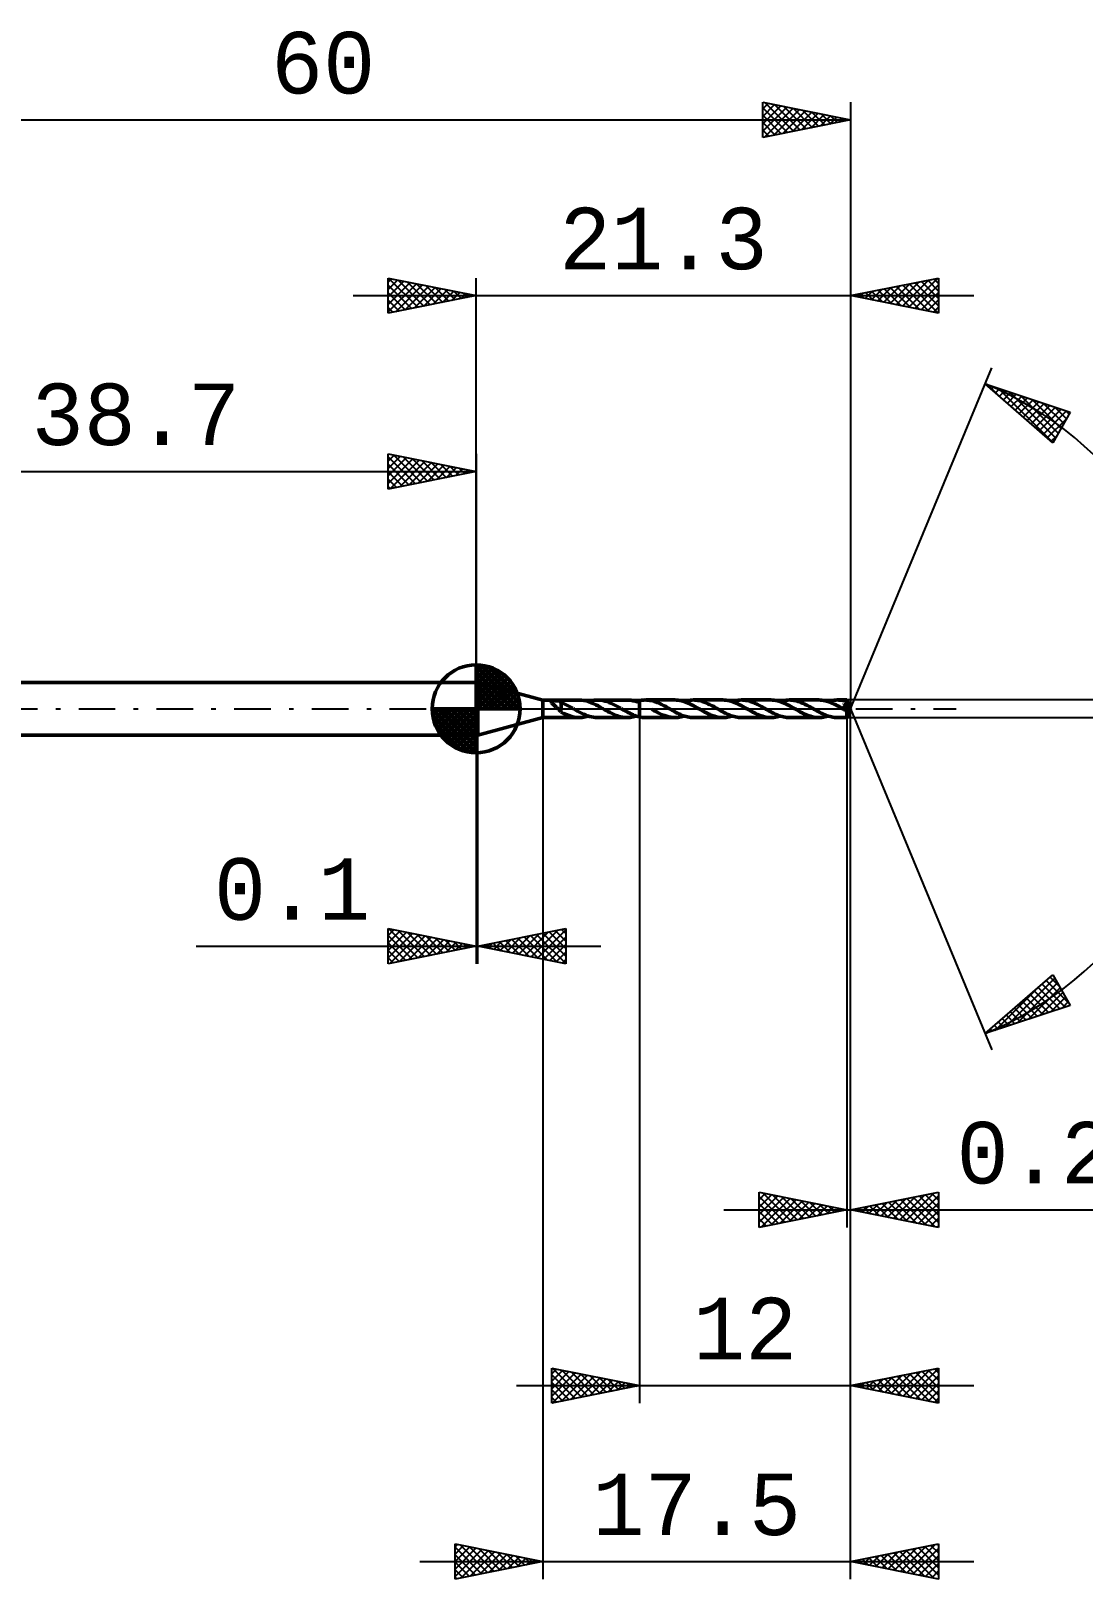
# Model space of a CAD drawing. Header units: millimetres. Extents: x -56 to 82, y -50 to 39.
# Drawn here: x -25.3 to 34.5, y -49.5 to 38.6 of the extents above; entities that cross this region are included whole.
import ezdxf
from ezdxf.enums import TextEntityAlignment as Align

# ---------------------------------------------------------------- set-up
doc = ezdxf.new("R2010")
doc.units = ezdxf.units.MM
doc.header["$LTSCALE"] = 5.2
doc.linetypes.add('LONGDASH_DASH', pattern=[0.85, 0.4, -0.2, 0.05, -0.2])
for name, color, linetype in [('1', 4, 'CONTINUOUS'), ('2', 7, 'CONTINUOUS'), ('4', 2, 'LONGDASH_DASH'), ('CUT', 1, 'CONTINUOUS'), ('NOCUT', 7, 'CONTINUOUS'), ('SK1', 4, 'CONTINUOUS'), ('SK2', 7, 'CONTINUOUS'), ('SK4', 2, 'LONGDASH_DASH')]:
    doc.layers.add(name, color=color, linetype=linetype)
doc.styles.get("Standard").update_dxf_attribs({"font": 'Monospac821 BT'})

msp = doc.modelspace()

# ---------------------------------------------------------------- linework, layer by layer
at = {"layer": '1', "color": 4, "linetype": 'CONTINUOUS', "lineweight": 50}
for p, q in [((0, 1.5), (0.1, 1.5)), ((0, -1.5), (0, 1.5)), ((3.8, 0.499), (0.1, 1.5)), ((0.1, -1.5), (0.1, 1.5)), ((3.8, 0.499), (5.856, 0.499)), ((3.8, -0.5), (3.8, 0.499)), ((4.269, 0.401), (4.272, 0.413)), ((4.271, 0.388), (4.269, 0.401)), ((4.275, 0.375), (4.271, 0.388)), ((4.272, 0.413), (4.279, 0.424)), ((4.282, 0.361), (4.275, 0.375)), ((4.279, 0.424), (4.289, 0.433)), ((4.291, 0.347), (4.282, 0.361)), ((4.289, 0.433), (4.303, 0.441)), ((4.302, 0.334), (4.291, 0.347)), ((4.314, 0.32), (4.302, 0.334)), ((4.303, 0.441), (4.32, 0.447)), ((4.327, 0.305), (4.314, 0.32)), ((4.32, 0.447), (4.338, 0.451)), ((4.342, 0.29), (4.327, 0.305)), ((4.338, 0.451), (4.357, 0.455)), ((4.358, 0.274), (4.342, 0.29)), ((4.357, 0.455), (4.378, 0.458)), ((4.376, 0.258), (4.358, 0.274)), ((4.394, 0.241), (4.376, 0.258)), ((4.378, 0.458), (4.4, 0.46)), ((4.413, 0.224), (4.394, 0.241)), ((4.4, 0.46), (4.423, 0.461)), ((4.432, 0.206), (4.413, 0.224)), ((4.423, 0.461), (4.449, 0.462)), ((4.452, 0.189), (4.432, 0.206)), ((4.475, 0.462), (4.449, 0.462)), ((4.474, 0.169), (4.452, 0.189)), ((4.497, 0.148), (4.474, 0.169)), ((4.502, 0.461), (4.475, 0.462)), ((4.52, 0.128), (4.497, 0.148)), ((4.528, 0.46), (4.502, 0.461)), ((4.542, 0.107), (4.52, 0.128)), ((4.554, 0.458), (4.528, 0.46)), ((4.565, 0.086), (4.542, 0.107)), ((4.58, 0.455), (4.554, 0.458)), ((4.588, 0.064), (4.565, 0.086)), ((4.606, 0.452), (4.58, 0.455)), ((4.611, 0.043), (4.588, 0.064)), ((4.631, 0.448), (4.606, 0.452)), ((4.633, 0.022), (4.611, 0.043)), ((4.656, 0.443), (4.631, 0.448)), ((4.656, 0), (4.633, 0.022)), ((4.682, 0.438), (4.656, 0.443)), ((4.657, -0.001), (4.656, 0)), ((4.707, 0.432), (4.682, 0.438)), ((4.731, 0.425), (4.707, 0.432)), ((4.756, 0.417), (4.731, 0.425)), ((4.781, 0.408), (4.756, 0.417)), ((4.806, 0.398), (4.781, 0.408)), ((4.83, 0.387), (4.806, 0.398)), ((4.829, 0.053), (4.828, 0.053)), ((4.828, -0.187), (4.828, 0.053)), ((4.829, 0.053), (4.829, 0.053)), ((4.829, 0.053), (4.829, 0.053)), ((4.83, 0.053), (4.829, 0.053)), ((4.83, 0.052), (4.83, 0.387)), ((4.942, 0.319), (4.83, 0.366)), ((4.83, 0.052), (4.83, 0.053)), ((4.83, 0.052), (4.83, 0.052)), ((5.051, 0.268), (4.942, 0.319)), ((5.16, 0.212), (5.051, 0.268)), ((5.27, 0.153), (5.16, 0.212)), ((5.384, 0.091), (5.27, 0.153)), ((5.497, 0.027), (5.384, 0.091)), ((5.505, 0.023), (5.497, 0.027)), ((5.513, 0.018), (5.505, 0.023)), ((5.52, 0.014), (5.513, 0.018)), ((5.528, 0.009), (5.52, 0.014)), ((5.536, 0.004), (5.528, 0.009)), ((5.544, 0), (5.536, 0.004)), ((5.655, -0.065), (5.544, 0)), ((5.986, 0.494), (5.846, 0.499)), ((6.121, 0.477), (5.986, 0.494)), ((6.257, 0.447), (6.121, 0.477)), ((6.395, 0.406), (6.257, 0.447)), ((6.381, 0.411), (6.468, 0.437)), ((6.533, 0.356), (6.395, 0.406)), ((6.468, 0.437), (6.553, 0.458)), ((6.667, 0.297), (6.533, 0.356)), ((6.553, 0.458), (6.637, 0.476)), ((6.637, 0.476), (6.721, 0.488)), ((6.801, 0.231), (6.667, 0.297)), ((6.721, 0.488), (6.805, 0.496)), ((6.939, 0.159), (6.801, 0.231)), ((6.805, 0.496), (6.891, 0.499)), ((7.006, 0.496), (6.891, 0.499)), ((6.905, 0.499), (8.584, 0.499)), ((7.081, 0.081), (6.939, 0.159)), ((7.118, 0.485), (7.006, 0.496)), ((7.22, 0), (7.081, 0.081)), ((7.228, 0.466), (7.118, 0.485)), ((7.228, -0.005), (7.22, 0)), ((7.338, 0.439), (7.228, 0.466)), ((7.448, 0.405), (7.338, 0.439)), ((7.561, 0.364), (7.448, 0.405)), ((7.672, 0.318), (7.561, 0.364)), ((7.781, 0.267), (7.672, 0.318)), ((7.89, 0.211), (7.781, 0.267)), ((8.001, 0.152), (7.89, 0.211)), ((8.113, 0.09), (8.001, 0.152)), ((8.224, 0.027), (8.113, 0.09)), ((8.232, 0.023), (8.224, 0.027)), ((8.24, 0.018), (8.232, 0.023)), ((8.248, 0.014), (8.24, 0.018)), ((8.255, 0.009), (8.248, 0.014)), ((8.263, 0.005), (8.255, 0.009)), ((8.271, 0), (8.263, 0.005)), ((8.364, -0.054), (8.271, 0)), ((8.696, 0.495), (8.574, 0.499)), ((8.816, 0.482), (8.696, 0.495)), ((8.935, 0.459), (8.816, 0.482)), ((9.056, 0.427), (8.935, 0.459)), ((9.179, 0.387), (9.056, 0.427)), ((9.108, 0.411), (9.14, 0.421)), ((9.14, 0.421), (9.172, 0.431)), ((9.172, 0.431), (9.204, 0.439)), ((9.3, 0.34), (9.179, 0.387)), ((9.204, 0.439), (9.236, 0.448)), ((9.236, 0.448), (9.268, 0.456)), ((9.268, 0.456), (9.3, 0.463)), ((9.3, 0.463), (9.348, 0.473)), ((9.3, -0.463), (9.3, 0.463)), ((9.348, 0.473), (9.395, 0.481)), ((9.395, 0.481), (9.443, 0.488)), ((9.443, 0.488), (9.49, 0.493)), ((9.49, 0.493), (9.538, 0.497)), ((9.538, 0.497), (9.585, 0.499)), ((9.585, 0.499), (9.633, 0.5)), ((9.717, 0.498), (9.633, 0.5)), ((9.633, 0.5), (11.31, 0.5)), ((9.801, 0.491), (9.717, 0.498)), ((9.883, 0.48), (9.801, 0.491)), ((9.965, 0.464), (9.883, 0.48)), ((10.047, 0.445), (9.965, 0.464)), ((10.129, 0.421), (10.047, 0.445)), ((10.212, 0.393), (10.129, 0.421)), ((10.295, 0.363), (10.212, 0.393)), ((10.377, 0.329), (10.295, 0.363)), ((10.458, 0.292), (10.377, 0.329)), ((10.539, 0.252), (10.458, 0.292)), ((10.621, 0.21), (10.539, 0.252)), ((10.702, 0.167), (10.621, 0.21)), ((10.785, 0.122), (10.702, 0.167)), ((10.867, 0.076), (10.785, 0.122)), ((10.948, 0.03), (10.867, 0.076)), ((11.032, -0.019), (10.948, 0.03)), ((11.404, 0.497), (11.31, 0.5)), ((11.498, 0.489), (11.404, 0.497)), ((11.591, 0.474), (11.498, 0.489)), ((11.685, 0.454), (11.591, 0.474)), ((11.778, 0.429), (11.685, 0.454)), ((11.872, 0.399), (11.778, 0.429)), ((11.835, 0.411), (11.924, 0.438)), ((11.967, 0.364), (11.872, 0.399)), ((11.924, 0.438), (12.012, 0.46)), ((12.062, 0.325), (11.967, 0.364)), ((12.012, 0.46), (12.1, 0.477)), ((12.156, 0.281), (12.062, 0.325)), ((12.1, 0.477), (12.187, 0.49)), ((12.25, 0.234), (12.156, 0.281)), ((12.187, 0.49), (12.273, 0.497)), ((12.344, 0.185), (12.25, 0.234)), ((12.273, 0.497), (12.361, 0.5)), ((12.44, 0.133), (12.344, 0.185)), ((12.445, 0.498), (12.361, 0.5)), ((12.361, 0.5), (14.037, 0.5)), ((12.536, 0.08), (12.44, 0.133)), ((12.528, 0.491), (12.445, 0.498)), ((12.61, 0.48), (12.528, 0.491)), ((12.631, 0.025), (12.536, 0.08)), ((12.692, 0.464), (12.61, 0.48)), ((12.726, -0.03), (12.631, 0.025)), ((12.774, 0.445), (12.692, 0.464)), ((12.857, 0.421), (12.774, 0.445)), ((12.94, 0.393), (12.857, 0.421)), ((13.023, 0.362), (12.94, 0.393)), ((13.105, 0.328), (13.023, 0.362)), ((13.187, 0.291), (13.105, 0.328)), ((13.268, 0.252), (13.187, 0.291)), ((13.349, 0.21), (13.268, 0.252)), ((13.431, 0.166), (13.349, 0.21)), ((13.513, 0.121), (13.431, 0.166)), ((13.595, 0.076), (13.513, 0.121)), ((13.676, 0.03), (13.595, 0.076)), ((13.759, -0.019), (13.676, 0.03)), ((14.132, 0.497), (14.037, 0.5)), ((14.226, 0.489), (14.132, 0.497)), ((14.319, 0.474), (14.226, 0.489)), ((14.412, 0.454), (14.319, 0.474)), ((14.505, 0.429), (14.412, 0.454)), ((14.599, 0.399), (14.505, 0.429)), ((14.563, 0.411), (14.652, 0.438)), ((14.695, 0.364), (14.599, 0.399)), ((14.652, 0.438), (14.74, 0.46)), ((14.789, 0.325), (14.695, 0.364)), ((14.74, 0.46), (14.827, 0.477)), ((14.884, 0.281), (14.789, 0.325)), ((14.827, 0.477), (14.914, 0.49)), ((14.978, 0.234), (14.884, 0.281)), ((14.914, 0.49), (15.001, 0.497)), ((15.072, 0.185), (14.978, 0.234)), ((15.001, 0.497), (15.088, 0.5)), ((15.167, 0.133), (15.072, 0.185)), ((15.172, 0.498), (15.088, 0.5)), ((15.088, 0.5), (16.764, 0.5)), ((15.263, 0.08), (15.167, 0.133)), ((15.255, 0.491), (15.172, 0.498)), ((15.338, 0.48), (15.255, 0.491)), ((15.359, 0.025), (15.263, 0.08)), ((15.42, 0.464), (15.338, 0.48)), ((15.454, -0.03), (15.359, 0.025)), ((15.502, 0.445), (15.42, 0.464)), ((15.584, 0.421), (15.502, 0.445)), ((15.667, 0.393), (15.584, 0.421)), ((15.75, 0.362), (15.667, 0.393)), ((15.832, 0.328), (15.75, 0.362)), ((15.914, 0.292), (15.832, 0.328)), ((15.995, 0.252), (15.914, 0.292)), ((16.076, 0.21), (15.995, 0.252)), ((16.158, 0.166), (16.076, 0.21)), ((16.24, 0.121), (16.158, 0.166)), ((16.322, 0.076), (16.24, 0.121)), ((16.403, 0.03), (16.322, 0.076)), ((16.487, -0.019), (16.403, 0.03)), ((16.859, 0.497), (16.764, 0.5)), ((16.953, 0.489), (16.859, 0.497)), ((17.046, 0.474), (16.953, 0.489)), ((17.139, 0.454), (17.046, 0.474)), ((17.233, 0.429), (17.139, 0.454)), ((17.327, 0.399), (17.233, 0.429)), ((17.29, 0.411), (17.379, 0.438)), ((17.422, 0.364), (17.327, 0.399)), ((17.379, 0.438), (17.467, 0.46)), ((17.517, 0.325), (17.422, 0.364)), ((17.467, 0.46), (17.555, 0.477)), ((17.611, 0.281), (17.517, 0.325)), ((17.555, 0.477), (17.642, 0.49)), ((17.705, 0.234), (17.611, 0.281)), ((17.642, 0.49), (17.729, 0.497)), ((17.799, 0.185), (17.705, 0.234)), ((17.729, 0.497), (17.816, 0.5)), ((17.895, 0.133), (17.799, 0.185)), ((17.899, 0.498), (17.816, 0.5)), ((17.816, 0.5), (19.492, 0.5)), ((17.991, 0.08), (17.895, 0.133)), ((17.982, 0.491), (17.899, 0.498)), ((18.065, 0.48), (17.982, 0.491)), ((18.086, 0.025), (17.991, 0.08)), ((18.147, 0.464), (18.065, 0.48)), ((18.181, -0.03), (18.086, 0.025)), ((18.229, 0.445), (18.147, 0.464)), ((18.311, 0.421), (18.229, 0.445)), ((18.394, 0.393), (18.311, 0.421)), ((18.477, 0.362), (18.394, 0.393)), ((18.56, 0.328), (18.477, 0.362)), ((18.641, 0.292), (18.56, 0.328)), ((18.723, 0.252), (18.641, 0.292)), ((18.804, 0.21), (18.723, 0.252)), ((18.885, 0.166), (18.804, 0.21)), ((18.967, 0.121), (18.885, 0.166)), ((19.049, 0.076), (18.967, 0.121)), ((19.131, 0.03), (19.049, 0.076)), ((19.214, -0.019), (19.131, 0.03)), ((19.58, 0.498), (19.492, 0.5)), ((19.669, 0.49), (19.58, 0.498)), ((19.757, 0.477), (19.669, 0.49)), ((19.844, 0.459), (19.757, 0.477)), ((19.932, 0.437), (19.844, 0.459)), ((20.02, 0.41), (19.932, 0.437)), ((20.017, 0.411), (20.106, 0.438)), ((20.109, 0.379), (20.02, 0.41)), ((20.106, 0.438), (20.195, 0.46)), ((20.198, 0.345), (20.109, 0.379)), ((20.195, 0.46), (20.282, 0.477)), ((20.286, 0.306), (20.198, 0.345)), ((20.282, 0.477), (20.369, 0.49)), ((20.374, 0.263), (20.286, 0.306)), ((20.369, 0.49), (20.456, 0.497)), ((20.462, 0.219), (20.374, 0.263)), ((20.456, 0.497), (20.543, 0.5)), ((20.551, 0.172), (20.462, 0.219)), ((20.622, 0.498), (20.543, 0.5)), ((20.543, 0.5), (21.088, 0.5)), ((20.64, 0.123), (20.551, 0.172)), ((20.701, 0.492), (20.622, 0.498)), ((20.731, 0.073), (20.64, 0.123)), ((20.78, 0.482), (20.701, 0.492)), ((20.821, 0.022), (20.731, 0.073)), ((20.859, 0.468), (20.78, 0.482)), ((20.909, -0.03), (20.821, 0.022)), ((20.937, 0.45), (20.859, 0.468)), ((20.904, 0.214), (20.919, 0.217)), ((20.942, 0.171), (20.904, 0.214)), ((21.271, -0.017), (20.904, 0.214)), ((20.919, 0.217), (20.933, 0.219)), ((20.933, 0.219), (20.948, 0.222)), ((21.015, 0.428), (20.937, 0.45)), ((20.982, 0.124), (20.942, 0.171)), ((20.948, 0.222), (20.961, 0.225)), ((20.961, 0.225), (20.975, 0.228)), ((20.975, 0.228), (20.988, 0.232)), ((21.022, 0.076), (20.982, 0.124)), ((20.988, 0.232), (21.001, 0.236)), ((21.001, 0.236), (21.013, 0.24)), ((21.013, 0.24), (21.025, 0.245)), ((21.093, 0.403), (21.015, 0.428)), ((21.061, 0.029), (21.022, 0.076)), ((21.025, 0.245), (21.038, 0.251)), ((21.038, 0.251), (21.049, 0.257)), ((21.049, 0.257), (21.06, 0.264)), ((21.06, 0.264), (21.07, 0.271)), ((21.096, -0.014), (21.061, 0.029)), ((21.07, 0.271), (21.079, 0.28)), ((21.079, 0.28), (21.087, 0.289)), ((21.087, 0.289), (21.094, 0.298)), ((21.089, 0.5), (21.088, 0.5)), ((21.088, 0.5), (21.088, 0.5)), ((21.088, 0.5), (21.088, 0.5)), ((21.3, 0), (21.089, 0.499)), ((21.089, 0.499), (21.089, 0.5)), ((21.089, 0.5), (21.089, 0.5)), ((21.089, 0.5), (21.089, 0.5)), ((21.089, 0.498), (21.089, 0.499)), ((21.09, 0.495), (21.089, 0.498)), ((21.089, -0.5), (21.3, 0)), ((21.09, 0.491), (21.09, 0.495)), ((21.091, 0.486), (21.09, 0.491)), ((21.091, 0.48), (21.091, 0.486)), ((21.092, 0.473), (21.091, 0.48)), ((21.092, 0.466), (21.092, 0.473)), ((21.092, 0.457), (21.092, 0.466)), ((21.093, 0.447), (21.092, 0.457)), ((21.3, 0), (21.093, 0.447)), ((21.093, 0.403), (21.093, 0.447)), ((21.095, 0.399), (21.093, 0.403)), ((21.094, 0.298), (21.1, 0.309)), ((21.096, 0.396), (21.095, 0.399)), ((21.098, 0.392), (21.096, 0.396)), ((21.099, 0.389), (21.098, 0.392)), ((21.101, 0.385), (21.099, 0.389)), ((21.1, 0.309), (21.104, 0.32)), ((21.103, 0.381), (21.101, 0.385)), ((21.104, 0.378), (21.103, 0.381)), ((21.106, 0.366), (21.104, 0.378)), ((21.179, 0.217), (21.104, 0.378)), ((21.104, 0.32), (21.106, 0.331)), ((21.108, 0.354), (21.106, 0.366)), ((21.106, 0.331), (21.108, 0.343)), ((21.108, 0.343), (21.108, 0.354)), ((21.214, 0.141), (21.179, 0.217)), ((21.234, 0.096), (21.214, 0.141)), ((21.246, 0.066), (21.234, 0.096)), ((21.255, 0.044), (21.246, 0.066)), ((21.261, 0.027), (21.255, 0.044)), ((21.265, 0.013), (21.261, 0.027)), ((21.265, 0.008), (21.264, 0.013)), ((21.3, 0), (21.264, 0.013)), ((21.265, 0.013), (21.264, 0.013)), ((21.3, 0), (21.265, 0.013)), ((21.267, 0.003), (21.265, 0.008)), ((21.268, -0.001), (21.267, 0.003)), ((0.1, -1.5), (3.8, -0.5)), ((3.8, -0.5), (5.857, -0.5)), ((4.658, -0.002), (4.657, -0.001)), ((4.659, -0.003), (4.658, -0.002)), ((4.66, -0.004), (4.659, -0.003)), ((4.661, -0.005), (4.66, -0.004)), ((4.662, -0.006), (4.661, -0.005)), ((4.691, -0.034), (4.662, -0.006)), ((4.72, -0.061), (4.691, -0.034)), ((4.748, -0.087), (4.72, -0.061)), ((4.775, -0.112), (4.748, -0.087)), ((4.802, -0.136), (4.775, -0.112)), ((4.828, -0.158), (4.802, -0.136)), ((4.975, -0.263), (4.828, -0.187)), ((5.122, -0.332), (4.975, -0.263)), ((5.271, -0.391), (5.122, -0.332)), ((5.422, -0.438), (5.271, -0.391)), ((5.568, -0.472), (5.422, -0.438)), ((5.713, -0.493), (5.568, -0.472)), ((5.767, -0.128), (5.655, -0.065)), ((5.861, -0.5), (5.713, -0.493)), ((5.881, -0.19), (5.767, -0.128)), ((5.861, -0.5), (5.949, -0.497)), ((5.996, -0.248), (5.881, -0.19)), ((5.949, -0.497), (6.036, -0.489)), ((6.109, -0.303), (5.996, -0.248)), ((6.036, -0.489), (6.121, -0.477)), ((6.222, -0.352), (6.109, -0.303)), ((6.121, -0.477), (6.206, -0.459)), ((6.206, -0.459), (6.293, -0.437)), ((6.335, -0.396), (6.222, -0.352)), ((6.293, -0.437), (6.381, -0.411)), ((6.449, -0.432), (6.335, -0.396)), ((6.56, -0.46), (6.449, -0.432)), ((6.67, -0.481), (6.56, -0.46)), ((6.78, -0.494), (6.67, -0.481)), ((6.891, -0.499), (6.78, -0.494)), ((6.905, -0.5), (8.584, -0.5)), ((7.236, -0.009), (7.228, -0.005)), ((7.244, -0.014), (7.236, -0.009)), ((7.252, -0.018), (7.244, -0.014)), ((7.26, -0.023), (7.252, -0.018)), ((7.268, -0.027), (7.26, -0.023)), ((7.381, -0.093), (7.268, -0.027)), ((7.498, -0.157), (7.381, -0.093)), ((7.616, -0.219), (7.498, -0.157)), ((7.732, -0.277), (7.616, -0.219)), ((7.848, -0.331), (7.732, -0.277)), ((7.965, -0.378), (7.848, -0.331)), ((8.085, -0.419), (7.965, -0.378)), ((8.208, -0.453), (8.085, -0.419)), ((8.329, -0.478), (8.208, -0.453)), ((8.45, -0.494), (8.329, -0.478)), ((8.457, -0.107), (8.364, -0.054)), ((8.574, -0.5), (8.45, -0.494)), ((8.551, -0.159), (8.457, -0.107)), ((8.645, -0.209), (8.551, -0.159)), ((8.574, -0.5), (8.664, -0.497)), ((8.739, -0.256), (8.645, -0.209)), ((8.664, -0.497), (8.753, -0.49)), ((8.833, -0.301), (8.739, -0.256)), ((8.753, -0.49), (8.841, -0.478)), ((8.926, -0.342), (8.833, -0.301)), ((8.841, -0.478), (8.929, -0.46)), ((9.018, -0.38), (8.926, -0.342)), ((8.929, -0.46), (9.018, -0.438)), ((9.111, -0.412), (9.018, -0.38)), ((9.018, -0.438), (9.108, -0.411)), ((9.206, -0.44), (9.111, -0.412)), ((9.3, -0.463), (9.206, -0.44)), ((9.348, -0.473), (9.3, -0.463)), ((9.395, -0.481), (9.348, -0.473)), ((9.443, -0.488), (9.395, -0.481)), ((9.49, -0.493), (9.443, -0.488)), ((9.538, -0.497), (9.49, -0.493)), ((9.585, -0.499), (9.538, -0.497)), ((9.633, -0.5), (9.585, -0.499)), ((9.633, -0.5), (11.31, -0.5)), ((10.116, -0.098), (9.999, -0.03)), ((10.235, -0.163), (10.116, -0.098)), ((10.355, -0.225), (10.235, -0.163)), ((10.473, -0.284), (10.355, -0.225)), ((10.591, -0.338), (10.473, -0.284)), ((10.71, -0.385), (10.591, -0.338)), ((10.83, -0.425), (10.71, -0.385)), ((10.951, -0.457), (10.83, -0.425)), ((11.07, -0.481), (10.951, -0.457)), ((11.115, -0.067), (11.032, -0.019)), ((11.19, -0.495), (11.07, -0.481)), ((11.199, -0.115), (11.115, -0.067)), ((11.31, -0.5), (11.19, -0.495)), ((11.283, -0.161), (11.199, -0.115)), ((11.367, -0.206), (11.283, -0.161)), ((11.31, -0.5), (11.398, -0.498)), ((11.451, -0.248), (11.367, -0.206)), ((11.398, -0.498), (11.486, -0.49)), ((11.534, -0.288), (11.451, -0.248)), ((11.486, -0.49), (11.573, -0.477)), ((11.616, -0.326), (11.534, -0.288)), ((11.573, -0.477), (11.661, -0.46)), ((11.699, -0.361), (11.616, -0.326)), ((11.661, -0.46), (11.748, -0.438)), ((11.782, -0.393), (11.699, -0.361)), ((11.748, -0.438), (11.836, -0.411)), ((11.866, -0.421), (11.782, -0.393)), ((11.95, -0.444), (11.866, -0.421)), ((12.032, -0.464), (11.95, -0.444)), ((12.115, -0.48), (12.032, -0.464)), ((12.196, -0.491), (12.115, -0.48)), ((12.279, -0.498), (12.196, -0.491)), ((12.361, -0.5), (12.279, -0.498)), ((12.361, -0.5), (14.037, -0.5)), ((12.818, -0.083), (12.726, -0.03)), ((12.911, -0.135), (12.818, -0.083)), ((13.005, -0.185), (12.911, -0.135)), ((13.099, -0.234), (13.005, -0.185)), ((13.192, -0.28), (13.099, -0.234)), ((13.285, -0.324), (13.192, -0.28)), ((13.378, -0.363), (13.285, -0.324)), ((13.471, -0.398), (13.378, -0.363)), ((13.566, -0.428), (13.471, -0.398)), ((13.661, -0.453), (13.566, -0.428)), ((13.755, -0.474), (13.661, -0.453)), ((13.849, -0.488), (13.755, -0.474)), ((13.843, -0.067), (13.759, -0.019)), ((13.926, -0.115), (13.843, -0.067)), ((13.943, -0.497), (13.849, -0.488)), ((14.01, -0.161), (13.926, -0.115)), ((14.037, -0.5), (13.943, -0.497)), ((14.094, -0.206), (14.01, -0.161)), ((14.037, -0.5), (14.126, -0.498)), ((14.178, -0.248), (14.094, -0.206)), ((14.126, -0.498), (14.214, -0.49)), ((14.261, -0.288), (14.178, -0.248)), ((14.214, -0.49), (14.301, -0.477)), ((14.344, -0.326), (14.261, -0.288)), ((14.301, -0.477), (14.388, -0.46)), ((14.426, -0.361), (14.344, -0.326)), ((14.388, -0.46), (14.475, -0.438)), ((14.509, -0.393), (14.426, -0.361)), ((14.475, -0.438), (14.563, -0.411)), ((14.593, -0.421), (14.509, -0.393)), ((14.677, -0.444), (14.593, -0.421)), ((14.76, -0.464), (14.677, -0.444)), ((14.842, -0.48), (14.76, -0.464)), ((14.924, -0.491), (14.842, -0.48)), ((15.006, -0.498), (14.924, -0.491)), ((15.088, -0.5), (15.006, -0.498)), ((15.088, -0.5), (16.764, -0.5)), ((15.546, -0.083), (15.454, -0.03)), ((15.638, -0.135), (15.546, -0.083)), ((15.732, -0.185), (15.638, -0.135)), ((15.826, -0.234), (15.732, -0.185)), ((15.919, -0.28), (15.826, -0.234)), ((16.012, -0.323), (15.919, -0.28)), ((16.105, -0.363), (16.012, -0.323)), ((16.198, -0.397), (16.105, -0.363)), ((16.293, -0.428), (16.198, -0.397)), ((16.388, -0.453), (16.293, -0.428)), ((16.482, -0.473), (16.388, -0.453)), ((16.576, -0.488), (16.482, -0.473)), ((16.57, -0.067), (16.487, -0.019)), ((16.653, -0.115), (16.57, -0.067)), ((16.67, -0.497), (16.576, -0.488)), ((16.737, -0.161), (16.653, -0.115)), ((16.764, -0.5), (16.67, -0.497)), ((16.822, -0.206), (16.737, -0.161)), ((16.764, -0.5), (16.853, -0.498)), ((16.906, -0.249), (16.822, -0.206)), ((16.853, -0.498), (16.941, -0.49)), ((16.989, -0.289), (16.906, -0.249)), ((16.941, -0.49), (17.028, -0.477)), ((17.072, -0.327), (16.989, -0.289)), ((17.028, -0.477), (17.115, -0.46)), ((17.154, -0.362), (17.072, -0.327)), ((17.115, -0.46), (17.202, -0.438)), ((17.237, -0.393), (17.154, -0.362)), ((17.202, -0.438), (17.29, -0.411)), ((17.32, -0.421), (17.237, -0.393)), ((17.404, -0.444), (17.32, -0.421)), ((17.487, -0.464), (17.404, -0.444)), ((17.569, -0.48), (17.487, -0.464)), ((17.651, -0.491), (17.569, -0.48)), ((17.733, -0.498), (17.651, -0.491)), ((17.816, -0.5), (17.733, -0.498)), ((17.816, -0.5), (19.492, -0.5)), ((18.273, -0.083), (18.181, -0.03)), ((18.366, -0.135), (18.273, -0.083)), ((18.459, -0.186), (18.366, -0.135)), ((18.553, -0.234), (18.459, -0.186)), ((18.647, -0.28), (18.553, -0.234)), ((18.74, -0.323), (18.647, -0.28)), ((18.833, -0.363), (18.74, -0.323)), ((18.926, -0.398), (18.833, -0.363)), ((19.02, -0.428), (18.926, -0.398)), ((19.116, -0.453), (19.02, -0.428)), ((19.21, -0.473), (19.116, -0.453)), ((19.304, -0.488), (19.21, -0.473)), ((19.298, -0.067), (19.214, -0.019)), ((19.381, -0.115), (19.298, -0.067)), ((19.397, -0.497), (19.304, -0.488)), ((19.465, -0.161), (19.381, -0.115)), ((19.492, -0.5), (19.397, -0.497)), ((19.549, -0.206), (19.465, -0.161)), ((19.492, -0.5), (19.58, -0.498)), ((19.633, -0.249), (19.549, -0.206)), ((19.58, -0.498), (19.668, -0.49)), ((19.717, -0.289), (19.633, -0.249)), ((19.668, -0.49), (19.755, -0.477)), ((19.799, -0.327), (19.717, -0.289)), ((19.755, -0.477), (19.843, -0.46)), ((19.882, -0.361), (19.799, -0.327)), ((19.843, -0.46), (19.93, -0.438)), ((19.965, -0.393), (19.882, -0.361)), ((19.93, -0.438), (20.017, -0.411)), ((20.048, -0.421), (19.965, -0.393)), ((20.131, -0.444), (20.048, -0.421)), ((20.214, -0.464), (20.131, -0.444)), ((20.297, -0.48), (20.214, -0.464)), ((20.379, -0.491), (20.297, -0.48)), ((20.461, -0.498), (20.379, -0.491)), ((20.543, -0.5), (20.461, -0.498)), ((20.543, -0.5), (21.088, -0.5)), ((20.938, -0.047), (20.909, -0.03)), ((20.967, -0.064), (20.938, -0.047)), ((20.996, -0.08), (20.967, -0.064)), ((21.025, -0.097), (20.996, -0.08)), ((21.054, -0.114), (21.025, -0.097)), ((21.083, -0.13), (21.054, -0.114)), ((21.089, -0.13), (21.083, -0.13)), ((21.083, -0.163), (21.083, -0.13)), ((21.083, -0.195), (21.083, -0.163)), ((21.083, -0.225), (21.083, -0.195)), ((21.083, -0.254), (21.083, -0.225)), ((21.083, -0.283), (21.083, -0.254)), ((21.083, -0.311), (21.083, -0.283)), ((21.083, -0.338), (21.083, -0.311)), ((21.083, -0.363), (21.083, -0.338)), ((21.084, -0.386), (21.083, -0.363)), ((21.084, -0.407), (21.084, -0.386)), ((21.084, -0.427), (21.084, -0.407)), ((21.085, -0.444), (21.084, -0.427)), ((21.085, -0.458), (21.085, -0.444)), ((21.085, -0.471), (21.085, -0.458)), ((21.086, -0.481), (21.085, -0.471)), ((21.087, -0.489), (21.086, -0.481)), ((21.087, -0.495), (21.087, -0.489)), ((21.088, -0.499), (21.087, -0.495)), ((21.088, -0.5), (21.088, -0.499)), ((21.088, -0.5), (21.088, -0.5)), ((21.088, -0.5), (21.088, -0.5)), ((21.088, -0.5), (21.089, -0.5)), ((21.089, -0.13), (21.095, -0.129)), ((21.089, -0.5), (21.089, -0.499)), ((21.089, -0.5), (21.089, -0.5)), ((21.089, -0.5), (21.089, -0.5)), ((21.095, -0.129), (21.101, -0.128)), ((21.125, -0.053), (21.096, -0.014)), ((21.101, -0.128), (21.107, -0.126)), ((21.107, -0.126), (21.113, -0.123)), ((21.113, -0.123), (21.12, -0.119)), ((21.12, -0.119), (21.126, -0.115)), ((21.15, -0.088), (21.125, -0.053)), ((21.126, -0.115), (21.132, -0.109)), ((21.132, -0.109), (21.138, -0.103)), ((21.138, -0.103), (21.144, -0.096)), ((21.144, -0.096), (21.15, -0.088)), ((21.15, -0.088), (21.271, -0.017)), ((21.269, -0.005), (21.268, -0.001)), ((21.269, -0.009), (21.269, -0.005)), ((21.27, -0.013), (21.269, -0.009)), ((21.271, -0.017), (21.27, -0.013)), ((0, -1.5), (0.1, -1.5))]:
    msp.add_line(p, q, dxfattribs=at)
at = {"layer": '2', "color": 7, "linetype": 'CONTINUOUS', "lineweight": 25}
for p, q in [((-5, 22.5), (-5, 24.5)), ((-5, 24.5), (0, 23.5)), ((-5, 24.274), (-4.812, 24.462)), ((-5, 23.85), (-4.458, 24.392)), ((-5, 23.426), (-4.105, 24.321)), ((-5, 23.001), (-3.751, 24.25)), ((-5, 22.577), (-3.398, 24.18)), ((-5, 24.092), (-3.673, 22.765)), ((-4.98, 24.496), (-3.32, 22.836)), ((-4.566, 22.587), (-3.044, 24.109)), ((-4.449, 24.39), (-2.966, 22.907)), ((-4.036, 22.693), (-2.691, 24.038)), ((-3.919, 24.284), (-2.613, 22.977)), ((-3.505, 22.799), (-2.337, 23.967)), ((-3.389, 24.178), (-2.259, 23.048)), ((-2.975, 22.905), (-1.983, 23.897)), ((-2.858, 24.072), (-1.906, 23.119)), ((-2.445, 23.011), (-1.63, 23.826)), ((-2.328, 23.966), (-1.552, 23.19)), ((-1.798, 23.86), (-1.199, 23.26)), ((0, 1.5), (0, 24.5)), ((21.3, 24.5), (21.3, 0)), ((21.3, 23.5), (26.3, 24.5)), ((22.483, 23.263), (23.074, 23.855)), ((22.836, 23.193), (23.604, 23.961)), ((22.858, 23.812), (23.636, 23.033)), ((23.19, 23.122), (24.135, 24.067)), ((23.211, 23.882), (24.167, 22.927)), ((23.543, 23.051), (24.665, 24.173)), ((23.565, 23.953), (24.697, 22.821)), ((23.897, 22.981), (25.195, 24.279)), ((23.918, 24.024), (25.227, 22.715)), ((24.251, 22.91), (25.726, 24.385)), ((24.272, 24.094), (25.758, 22.608)), ((24.604, 22.839), (26.256, 24.491)), ((24.625, 24.165), (26.288, 22.502)), ((24.958, 22.768), (26.3, 24.111)), ((24.979, 24.236), (26.3, 22.915)), ((25.332, 24.306), (26.3, 23.339)), ((25.686, 24.377), (26.3, 23.763)), ((26.04, 24.448), (26.3, 24.187)), ((26.3, 24.5), (26.3, 22.5)), ((-7, 23.5), (28.3, 23.5)), ((-5, 23.668), (-4.027, 22.695)), ((0, 23.5), (-5, 22.5)), ((-5, 23.243), (-4.381, 22.624)), ((-1.914, 23.117), (-1.276, 23.755)), ((-1.384, 23.223), (-0.923, 23.685)), ((-1.268, 23.754), (-0.845, 23.331)), ((-0.854, 23.329), (-0.569, 23.614)), ((-0.737, 23.647), (-0.491, 23.402)), ((-0.323, 23.435), (-0.216, 23.543)), ((-0.207, 23.541), (-0.138, 23.472)), ((26.3, 22.5), (21.3, 23.5)), ((21.422, 23.476), (21.483, 23.537)), ((21.443, 23.529), (21.515, 23.457)), ((21.776, 23.405), (22.013, 23.643)), ((21.797, 23.599), (22.045, 23.351)), ((22.129, 23.334), (22.544, 23.749)), ((22.15, 23.67), (22.576, 23.245)), ((22.504, 23.741), (23.106, 23.139)), ((25.311, 22.698), (26.3, 23.687)), ((25.665, 22.627), (26.3, 23.262)), ((-5, 22.819), (-4.734, 22.553)), ((26.018, 22.556), (26.3, 22.838)), ((21.3, 0), (29.336, 19.401)), ((28.954, 18.478), (33.793, 16.871)), ((32.802, 15.133), (28.954, 18.478)), ((29.079, 18.369), (29.129, 18.419)), ((29.083, 18.435), (29.613, 17.905)), ((29.306, 18.172), (29.448, 18.314)), ((29.533, 17.974), (29.766, 18.208)), ((29.718, 18.224), (32.805, 15.137)), ((29.76, 17.777), (30.085, 18.102)), ((29.987, 17.58), (30.403, 17.996)), ((30.214, 17.383), (30.722, 17.89)), ((30.353, 18.013), (32.959, 15.407)), ((30.441, 17.185), (31.04, 17.785)), ((30.668, 16.988), (31.359, 17.679)), ((30.989, 17.802), (33.113, 15.678)), ((30.895, 16.791), (31.677, 17.573)), ((31.122, 16.594), (31.996, 17.467)), ((31.349, 16.396), (32.314, 17.362)), ((31.576, 16.199), (32.633, 17.256)), ((31.624, 17.591), (33.267, 15.948)), ((31.803, 16.002), (32.951, 17.15)), ((32.03, 15.804), (33.27, 17.044)), ((32.257, 15.607), (33.588, 16.939)), ((32.259, 17.38), (33.421, 16.218)), ((33.793, 16.871), (32.802, 15.133)), ((32.894, 17.169), (33.575, 16.488)), ((33.529, 16.958), (33.729, 16.758)), ((32.484, 15.41), (33.592, 16.518)), ((32.711, 15.213), (33.03, 15.532)), ((54.3, 0.5), (21.093, 0.5)), ((21.3, -39.5), (21.3, 0)), ((21.3, -29.5), (21.3, 0)), ((21.3, -49.5), (21.3, 0)), ((21.3, 0), (29.336, -19.401)), ((3.8, -0.5), (3.8, -49.5)), ((9.3, -0.5), (9.3, -39.5)), ((21.093, -0.5), (54.3, -0.5)), ((21.093, -0.5), (21.093, -29.5)), ((0, -1.5), (0, -14.5)), ((0.1, -14.5), (0.1, -1.5)), ((-5, -14.5), (-5, -12.5)), ((-5, -12.5), (0, -13.5)), ((-5, -12.891), (-4.674, -12.565)), ((-5, -13.316), (-4.32, -12.636)), ((-5, -13.74), (-3.967, -12.707)), ((-5, -14.164), (-3.613, -12.777)), ((-5, -12.891), (-3.659, -14.232)), ((-4.959, -12.508), (-3.306, -14.161)), ((-4.889, -14.478), (-3.26, -12.848)), ((-4.429, -12.614), (-2.952, -14.09)), ((-4.359, -14.372), (-2.906, -12.919)), ((-3.898, -12.72), (-2.599, -14.02)), ((-3.829, -14.266), (-2.553, -12.989)), ((-3.368, -12.826), (-2.245, -13.949)), ((-3.298, -14.16), (-2.199, -13.06)), ((-2.838, -12.932), (-1.892, -13.878)), ((-2.768, -14.054), (-1.845, -13.131)), ((-2.307, -13.039), (-1.538, -13.808)), ((-2.238, -13.948), (-1.492, -13.202)), ((-1.777, -13.145), (-1.185, -13.737)), ((0.1, -13.5), (5.1, -12.5)), ((1.368, -13.754), (2.002, -13.12)), ((1.675, -13.185), (2.463, -13.973)), ((1.721, -13.824), (2.532, -13.014)), ((2.029, -13.114), (2.993, -14.079)), ((2.075, -13.895), (3.063, -12.907)), ((2.382, -13.044), (3.523, -14.185)), ((2.429, -13.966), (3.593, -12.801)), ((2.736, -12.973), (4.054, -14.291)), ((2.782, -14.036), (4.123, -12.695)), ((3.089, -12.902), (4.584, -14.397)), ((3.136, -14.107), (4.654, -12.589)), ((3.443, -12.831), (5.1, -14.488)), ((3.489, -14.178), (5.1, -12.567)), ((3.797, -12.761), (5.1, -14.064)), ((3.843, -14.249), (5.1, -12.991)), ((4.15, -12.69), (5.1, -13.64)), ((4.504, -12.619), (5.1, -13.216)), ((4.857, -12.549), (5.1, -12.791)), ((5.1, -12.5), (5.1, -14.5)), ((-15.925, -13.5), (7.1, -13.5)), ((-5, -13.316), (-4.013, -14.303)), ((0, -13.5), (-5, -14.5)), ((-5, -13.74), (-4.367, -14.373)), ((-1.708, -13.842), (-1.138, -13.272)), ((-1.247, -13.251), (-0.831, -13.666)), ((-1.177, -13.735), (-0.785, -13.343)), ((-0.716, -13.357), (-0.477, -13.595)), ((-0.647, -13.629), (-0.431, -13.414)), ((-0.186, -13.463), (-0.124, -13.525)), ((-0.117, -13.523), (-0.078, -13.484)), ((5.1, -14.5), (0.1, -13.5)), ((0.261, -13.468), (0.342, -13.548)), ((0.307, -13.541), (0.411, -13.438)), ((0.615, -13.397), (0.872, -13.654)), ((0.661, -13.612), (0.941, -13.332)), ((0.968, -13.326), (1.402, -13.76)), ((1.014, -13.683), (1.472, -13.226)), ((1.322, -13.256), (1.933, -13.867)), ((4.196, -14.319), (5.1, -13.416)), ((4.55, -14.39), (5.1, -13.84)), ((-5, -14.164), (-4.72, -14.444)), ((4.903, -14.461), (5.1, -14.264)), ((28.954, -18.478), (32.802, -15.133)), ((30.153, -18.079), (32.91, -15.322)), ((30.788, -17.868), (33.064, -15.592)), ((32.202, -15.655), (33.511, -16.964)), ((32.429, -15.458), (33.729, -16.758)), ((32.656, -15.261), (33.167, -15.772)), ((32.802, -15.133), (33.793, -16.871)), ((29.518, -18.29), (31.831, -15.977)), ((31.067, -16.642), (31.918, -17.493)), ((31.294, -16.444), (32.237, -17.387)), ((31.424, -17.657), (33.218, -15.863)), ((31.521, -16.247), (32.555, -17.282)), ((31.748, -16.05), (32.874, -17.176)), ((31.975, -15.852), (33.192, -17.07)), ((32.059, -17.446), (33.372, -16.133)), ((32.694, -17.235), (33.526, -16.403)), ((33.329, -17.024), (33.68, -16.673)), ((33.793, -16.871), (28.954, -18.478)), ((30.159, -17.431), (30.644, -17.916)), ((30.386, -17.233), (30.963, -17.81)), ((30.613, -17.036), (31.281, -17.705)), ((30.84, -16.839), (31.6, -17.599)), ((29.024, -18.417), (29.052, -18.445)), ((29.251, -18.22), (29.37, -18.339)), ((29.478, -18.022), (29.689, -18.234)), ((29.705, -17.825), (30.007, -18.128)), ((29.932, -17.628), (30.326, -18.022)), ((16.093, -29.5), (16.093, -27.5)), ((16.093, -27.5), (21.093, -28.5)), ((16.093, -27.922), (16.444, -27.57)), ((16.093, -28.346), (16.798, -27.641)), ((16.093, -28.77), (17.152, -27.712)), ((16.093, -27.738), (17.561, -29.206)), ((16.093, -29.195), (17.505, -27.782)), ((16.093, -28.162), (17.208, -29.277)), ((16.241, -29.47), (17.859, -27.853)), ((16.326, -27.547), (17.915, -29.136)), ((16.772, -29.364), (18.212, -27.924)), ((16.856, -27.653), (18.268, -29.065)), ((17.302, -29.258), (18.566, -27.995)), ((17.386, -27.759), (18.622, -28.994)), ((17.832, -29.152), (18.919, -28.065)), ((17.917, -27.865), (18.975, -28.924)), ((18.363, -29.046), (19.273, -28.136)), ((18.447, -27.971), (19.329, -28.853)), ((18.977, -28.077), (19.682, -28.782)), ((21.3, -28.5), (26.3, -27.5)), ((22.683, -28.777), (23.374, -28.085)), ((23.036, -28.847), (23.904, -27.979)), ((23.092, -28.142), (23.988, -29.038)), ((23.39, -28.918), (24.434, -27.873)), ((23.446, -28.071), (24.519, -29.144)), ((23.743, -28.989), (24.965, -27.767)), ((23.799, -28), (25.049, -29.25)), ((24.097, -29.059), (25.495, -27.661)), ((24.153, -27.929), (25.579, -29.356)), ((24.45, -29.13), (26.025, -27.555)), ((24.506, -27.859), (26.11, -29.462)), ((24.804, -29.201), (26.3, -27.705)), ((24.86, -27.788), (26.3, -29.228)), ((25.157, -29.271), (26.3, -28.129)), ((25.213, -27.717), (26.3, -28.804)), ((25.567, -27.647), (26.3, -28.38)), ((25.921, -27.576), (26.3, -27.955)), ((26.274, -27.505), (26.3, -27.531)), ((26.3, -27.5), (26.3, -29.5)), ((14.093, -28.5), (43.175, -28.5)), ((21.093, -28.5), (16.093, -29.5)), ((16.093, -28.587), (16.854, -29.348)), ((16.093, -29.011), (16.5, -29.418)), ((18.893, -28.94), (19.626, -28.207)), ((19.423, -28.834), (19.98, -28.277)), ((19.508, -28.183), (20.036, -28.711)), ((19.954, -28.728), (20.333, -28.348)), ((20.038, -28.289), (20.39, -28.641)), ((20.484, -28.622), (20.687, -28.419)), ((20.568, -28.395), (20.743, -28.57)), ((21.014, -28.516), (21.041, -28.49)), ((26.3, -29.5), (21.3, -28.5)), ((21.324, -28.495), (21.337, -28.507)), ((21.622, -28.564), (21.783, -28.403)), ((21.678, -28.424), (21.867, -28.613)), ((21.975, -28.635), (22.313, -28.297)), ((22.031, -28.354), (22.397, -28.719)), ((22.329, -28.706), (22.844, -28.191)), ((22.385, -28.283), (22.928, -28.826)), ((22.739, -28.212), (23.458, -28.932)), ((25.511, -29.342), (26.3, -28.553)), ((25.865, -29.413), (26.3, -28.977)), ((16.093, -29.435), (16.147, -29.489)), ((26.218, -29.484), (26.3, -29.402)), ((4.3, -39.5), (4.3, -37.5)), ((4.3, -37.5), (9.3, -38.5)), ((4.3, -37.826), (4.572, -37.554)), ((4.3, -38.25), (4.925, -37.625)), ((4.3, -38.674), (5.279, -37.696)), ((4.3, -39.099), (5.632, -37.766)), ((4.329, -39.494), (5.986, -37.837)), ((4.338, -37.508), (5.992, -39.162)), ((4.869, -37.614), (6.346, -39.091)), ((5.399, -37.72), (6.699, -39.02)), ((5.929, -37.826), (7.053, -38.949)), ((21.3, -38.5), (26.3, -37.5)), ((23.591, -38.958), (24.737, -37.813)), ((23.945, -39.029), (25.267, -37.707)), ((24.298, -39.1), (25.798, -37.6)), ((24.652, -39.17), (26.3, -37.522)), ((24.658, -37.828), (26.3, -39.47)), ((25.012, -37.758), (26.3, -39.046)), ((25.365, -37.687), (26.3, -38.622)), ((25.719, -37.616), (26.3, -38.197)), ((26.073, -37.545), (26.3, -37.773)), ((26.3, -37.5), (26.3, -39.5)), ((2.3, -38.5), (28.3, -38.5)), ((4.3, -37.894), (5.639, -39.232)), ((4.3, -38.318), (5.285, -39.303)), ((9.3, -38.5), (4.3, -39.5)), ((4.3, -38.742), (4.932, -39.374)), ((4.859, -39.388), (6.339, -37.908)), ((5.389, -39.282), (6.693, -37.979)), ((5.92, -39.176), (7.047, -38.049)), ((6.45, -39.07), (7.4, -38.12)), ((6.46, -37.932), (7.406, -38.879)), ((6.98, -38.964), (7.754, -38.191)), ((6.99, -38.038), (7.76, -38.808)), ((7.511, -38.858), (8.107, -38.261)), ((7.52, -38.144), (8.114, -38.737)), ((8.041, -38.752), (8.461, -38.332)), ((8.051, -38.25), (8.467, -38.667)), ((8.571, -38.646), (8.814, -38.403)), ((8.581, -38.356), (8.821, -38.596)), ((9.102, -38.54), (9.168, -38.474)), ((9.111, -38.462), (9.174, -38.525)), ((26.3, -39.5), (21.3, -38.5)), ((21.47, -38.534), (21.555, -38.449)), ((21.476, -38.465), (21.564, -38.553)), ((21.823, -38.605), (22.085, -38.343)), ((21.83, -38.394), (22.095, -38.659)), ((22.177, -38.675), (22.616, -38.237)), ((22.183, -38.323), (22.625, -38.765)), ((22.531, -38.746), (23.146, -38.131)), ((22.537, -38.253), (23.155, -38.871)), ((22.884, -38.817), (23.676, -38.025)), ((22.891, -38.182), (23.686, -38.977)), ((23.238, -38.888), (24.207, -37.919)), ((23.244, -38.111), (24.216, -39.083)), ((23.598, -38.04), (24.746, -39.189)), ((23.951, -37.97), (25.277, -39.295)), ((24.305, -37.899), (25.807, -39.401)), ((25.005, -39.241), (26.3, -37.947)), ((25.359, -39.312), (26.3, -38.371)), ((4.3, -39.166), (4.578, -39.444)), ((25.713, -39.383), (26.3, -38.795)), ((26.066, -39.453), (26.3, -39.219)), ((-1.2, -49.5), (-1.2, -47.5)), ((-1.2, -47.5), (3.8, -48.5)), ((-1.2, -47.659), (-1.067, -47.527)), ((21.3, -48.5), (26.3, -47.5)), ((24.5, -49.14), (26.1, -47.54)), ((26.224, -47.515), (26.3, -47.591)), ((26.3, -47.5), (26.3, -49.5)), ((-1.2, -48.083), (-0.714, -47.597)), ((-1.2, -48.508), (-0.36, -47.668)), ((-1.2, -47.696), (0.303, -49.199)), ((-1.2, -48.932), (-0.007, -47.739)), ((-1.2, -49.356), (0.347, -47.809)), ((-1.2, -48.12), (-0.05, -49.27)), ((-0.914, -47.557), (0.657, -49.129)), ((-0.85, -49.43), (0.7, -47.88)), ((-0.384, -47.663), (1.011, -49.058)), ((-0.319, -49.324), (1.054, -47.951)), ((0.146, -47.769), (1.364, -48.987)), ((0.211, -49.218), (1.407, -48.021)), ((0.677, -47.875), (1.718, -48.916)), ((0.741, -49.112), (1.761, -48.092)), ((1.207, -47.981), (2.071, -48.846)), ((1.272, -49.006), (2.115, -48.163)), ((1.737, -48.087), (2.425, -48.775)), ((1.802, -48.9), (2.468, -48.234)), ((2.268, -48.194), (2.778, -48.704)), ((2.332, -48.794), (2.822, -48.304)), ((2.798, -48.3), (3.132, -48.634)), ((2.863, -48.687), (3.175, -48.375)), ((3.328, -48.406), (3.485, -48.563)), ((21.672, -48.574), (21.857, -48.389)), ((21.982, -48.364), (22.323, -48.705)), ((22.025, -48.645), (22.388, -48.282)), ((22.335, -48.293), (22.853, -48.811)), ((22.379, -48.716), (22.918, -48.176)), ((22.689, -48.222), (23.383, -48.917)), ((22.732, -48.786), (23.448, -48.07)), ((23.042, -48.152), (23.914, -49.023)), ((23.086, -48.857), (23.979, -47.964)), ((23.396, -48.081), (24.444, -49.129)), ((23.439, -48.928), (24.509, -47.858)), ((23.75, -48.01), (24.974, -49.235)), ((23.793, -48.999), (25.039, -47.752)), ((24.103, -47.939), (25.505, -49.341)), ((24.146, -49.069), (25.57, -47.646)), ((24.457, -47.869), (26.035, -49.447)), ((24.81, -47.798), (26.3, -49.288)), ((24.854, -49.211), (26.3, -47.764)), ((25.164, -47.727), (26.3, -48.863)), ((25.207, -49.281), (26.3, -48.189)), ((25.517, -47.657), (26.3, -48.439)), ((25.871, -47.586), (26.3, -48.015)), ((-3.2, -48.5), (28.3, -48.5)), ((3.8, -48.5), (-1.2, -49.5)), ((-1.2, -48.544), (-0.404, -49.341)), ((-1.2, -48.969), (-0.757, -49.411)), ((3.393, -48.581), (3.529, -48.446)), ((26.3, -49.5), (21.3, -48.5)), ((21.318, -48.504), (21.327, -48.495)), ((21.628, -48.434), (21.792, -48.598)), ((25.561, -49.352), (26.3, -48.613)), ((25.914, -49.423), (26.3, -49.037)), ((-1.2, -49.393), (-1.111, -49.482)), ((26.268, -49.494), (26.3, -49.461))]:
    msp.add_line(p, q, dxfattribs=at)
msp.add_arc((21.3, 0), 20, 292.5, 67.5, dxfattribs=at)
at = {"layer": '4', "color": 2, "linetype": 'LONGDASH_DASH', "lineweight": 25}
msp.add_line((0, 0), (21.3, 0), dxfattribs=at)
at = {"layer": 'CUT', "color": 1, "linetype": 'CONTINUOUS', "lineweight": 25}
for p, q in [((21.093, 0.5), (9.3, 0.5)), ((9.3, 0.5), (9.3, 0)), ((9.3, 0), (21.3, 0)), ((21.3, 0), (21.093, 0.5))]:
    msp.add_line(p, q, dxfattribs=at)
at = {"layer": 'NOCUT', "color": 7, "linetype": 'CONTINUOUS', "lineweight": 25}
for p, q in [((0, 0), (0, 1.5)), ((0, 1.5), (0.1, 1.5)), ((3.8, 0.5), (0.1, 1.5)), ((0.1, 0), (0, 0)), ((0.1, 0), (9.3, 0)), ((9.3, 0.5), (3.8, 0.5)), ((9.3, 0), (9.3, 0.5))]:
    msp.add_line(p, q, dxfattribs=at)
at = {"layer": 'SK1', "color": 4, "linetype": 'CONTINUOUS', "lineweight": 50}
for p, q in [((0, 0), (0, 2.5)), ((0, 2.435), (0.063, 2.498)), ((0, 2.081), (0.387, 2.469)), ((0, 2.435), (2.435, 0)), ((0, 1.728), (0.677, 2.405)), ((0, 1.374), (0.941, 2.315)), ((0, 1.021), (1.182, 2.202)), ((0, 2.081), (2.081, 0)), ((0, 0.667), (1.401, 2.069)), ((0, 0.314), (1.604, 1.917)), ((0.308, 2.481), (2.481, 0.308)), ((0.761, 2.381), (2.381, 0.761)), ((1.486, 2.01), (2.01, 1.486)), ((0, 1.5), (-38.4, 1.5)), ((0, 1.728), (1.728, 0)), ((0, 1.374), (1.374, 0)), ((0, 1.021), (1.021, 0)), ((0.04, 0), (1.787, 1.747)), ((0.393, 0), (1.953, 1.559)), ((0.747, 0), (2.101, 1.354)), ((1.101, 0), (2.229, 1.129)), ((1.454, 0), (2.338, 0.884)), ((0, 0), (-2.5, 0)), ((-2.498, -0.063), (-2.435, 0)), ((-2.469, -0.387), (-2.081, 0)), ((-2.405, -0.677), (-1.728, 0)), ((-2.315, -0.941), (-1.374, 0)), ((-2.202, -1.182), (-1.021, 0)), ((-2.161, 0), (0, -2.161)), ((-2.069, -1.401), (-0.667, 0)), ((-1.917, -1.604), (-0.314, 0)), ((-1.808, 0), (0, -1.808)), ((-1.454, 0), (0, -1.454)), ((-1.101, 0), (0, -1.101)), ((-0.747, 0), (0, -0.747)), ((-0.393, 0), (0, -0.393)), ((-0.04, 0), (0, -0.04)), ((0, 0.667), (0.667, 0)), ((0, 0.314), (0.314, 0)), ((0, 0), (2.5, 0)), ((0, -2.5), (0, 0)), ((1.808, 0), (2.423, 0.615)), ((2.161, 0), (2.479, 0.318)), ((-2.5, -0.015), (-0.015, -2.5)), ((-2.466, -0.402), (-0.402, -2.466)), ((-1.747, -1.787), (0, -0.04)), ((-1.559, -1.953), (0, -0.393)), ((-1.354, -2.101), (0, -0.747)), ((-38.4, -1.5), (0, -1.5)), ((-2.337, -0.884), (-0.884, -2.337)), ((-1.129, -2.229), (0, -1.101)), ((-0.884, -2.338), (0, -1.454)), ((-0.615, -2.423), (0, -1.808)), ((-0.318, -2.479), (0, -2.161))]:
    msp.add_line(p, q, dxfattribs=at)
for start, end in [(90, 180), (0, 90), (180, 270), (270, 0)]:
    msp.add_arc((0, 0), 2.5, start, end, dxfattribs=at)
at = {"layer": 'SK2', "color": 7, "linetype": 'CONTINUOUS', "lineweight": 25}
for p, q in [((16.3, 32.5), (16.3, 34.5)), ((16.3, 34.5), (21.3, 33.5)), ((16.3, 34.119), (16.617, 34.437)), ((16.3, 33.695), (16.971, 34.366)), ((16.44, 34.472), (18.06, 32.852)), ((16.97, 34.366), (18.413, 32.923)), ((21.3, 34.5), (21.3, 0)), ((-38.7, 33.5), (21.3, 33.5)), ((16.3, 33.271), (17.325, 34.295)), ((16.3, 32.846), (17.678, 34.224)), ((16.3, 34.187), (17.706, 32.781)), ((16.3, 33.763), (17.353, 32.711)), ((21.3, 33.5), (16.3, 32.5)), ((16.397, 32.519), (18.032, 34.154)), ((16.928, 32.626), (18.385, 34.083)), ((17.458, 32.732), (18.739, 34.012)), ((17.5, 34.26), (18.767, 32.993)), ((17.988, 32.838), (19.092, 33.942)), ((18.031, 34.154), (19.12, 33.064)), ((18.519, 32.944), (19.446, 33.871)), ((18.561, 34.048), (19.474, 33.135)), ((19.049, 33.05), (19.799, 33.8)), ((19.091, 33.942), (19.828, 33.206)), ((19.579, 33.156), (20.153, 33.729)), ((19.622, 33.836), (20.181, 33.276)), ((20.11, 33.262), (20.507, 33.659)), ((20.152, 33.73), (20.535, 33.347)), ((20.64, 33.368), (20.86, 33.588)), ((20.682, 33.624), (20.888, 33.418)), ((21.17, 33.474), (21.214, 33.517)), ((21.213, 33.517), (21.242, 33.488)), ((16.3, 33.339), (16.999, 32.64)), ((16.3, 32.915), (16.646, 32.569)), ((-5, 12.5), (-5, 14.5)), ((-5, 14.5), (0, 13.5)), ((-5, 14.092), (-4.66, 14.432)), ((-5, 13.668), (-4.306, 14.361)), ((-5, 14.334), (-3.472, 12.806)), ((-5, 13.243), (-3.953, 14.291)), ((-5, 12.819), (-3.599, 14.22)), ((-4.869, 12.526), (-3.246, 14.149)), ((-4.677, 14.435), (-3.118, 12.876)), ((-4.147, 14.329), (-2.765, 12.947)), ((-3.617, 14.223), (-2.411, 13.018)), ((-3.086, 14.117), (-2.058, 13.088)), ((0, 14.5), (0, 1.5)), ((-38.7, 13.5), (0, 13.5)), ((-5, 13.91), (-3.825, 12.735)), ((0, 13.5), (-5, 12.5)), ((-5, 13.485), (-4.179, 12.664)), ((-4.338, 12.632), (-2.892, 14.078)), ((-3.808, 12.738), (-2.539, 14.008)), ((-3.278, 12.844), (-2.185, 13.937)), ((-2.747, 12.951), (-1.831, 13.866)), ((-2.556, 14.011), (-1.704, 13.159)), ((-2.217, 13.057), (-1.478, 13.796)), ((-2.026, 13.905), (-1.351, 13.23)), ((-1.687, 13.163), (-1.124, 13.725)), ((-1.495, 13.799), (-0.997, 13.301)), ((-1.156, 13.269), (-0.771, 13.654)), ((-0.965, 13.693), (-0.643, 13.371)), ((-0.626, 13.375), (-0.417, 13.583)), ((-0.435, 13.587), (-0.29, 13.442)), ((-0.096, 13.481), (-0.064, 13.513)), ((-5, 13.061), (-4.532, 12.594)), ((-5, 12.637), (-4.886, 12.523))]:
    msp.add_line(p, q, dxfattribs=at)
at = {"layer": 'SK4', "color": 2, "linetype": 'LONGDASH_DASH', "lineweight": 25}
msp.add_line((-44.7, 0), (27.3, 0), dxfattribs=at)

# ---------------------------------------------------------------- texts
at = {"layer": '2', "color": 7, "linetype": 'CONTINUOUS', "lineweight": 25}
for s, p in [('21.3', (10.65, 25)), ('0.1', (-10.463, -12)), ('0.207', (34.737, -27)), ('12', (15.3, -37)), ('17.5', (12.55, -47))]:
    msp.add_text(s, height=3.5, dxfattribs=at).set_placement(p, align=Align.CENTER)
at = {"layer": 'SK2', "color": 7, "linetype": 'CONTINUOUS', "lineweight": 25}
for s, p in [('60', (-8.7, 35)), ('38.7', (-19.35, 15))]:
    msp.add_text(s, height=3.5, dxfattribs=at).set_placement(p, align=Align.CENTER)

doc.saveas('drawing.dxf')
